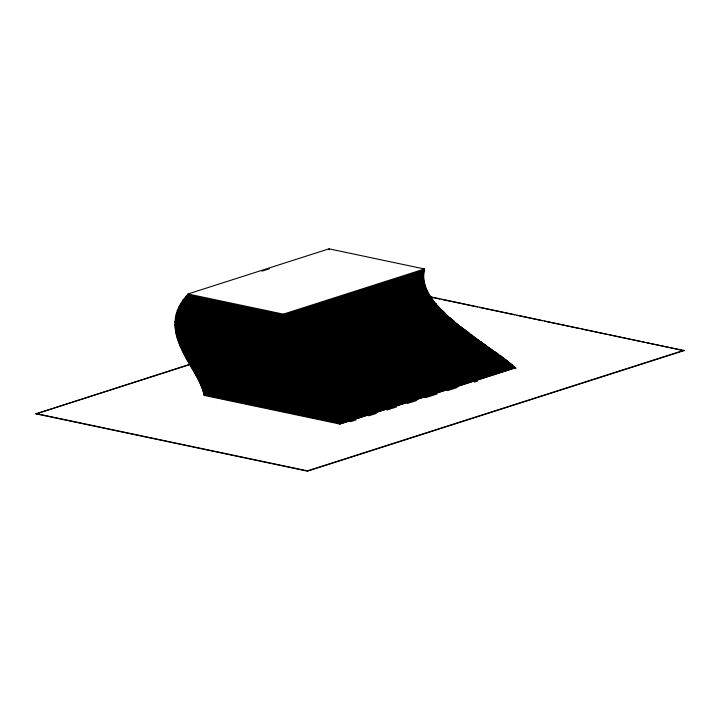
<?xml version="1.0" encoding="UTF-8"?>
<svg xmlns="http://www.w3.org/2000/svg" width="720" height="720" viewBox="0 0 720 720"><rect width="100%" height="100%" fill="white"/><g stroke="black" fill="none" stroke-linecap="round" stroke-linejoin="round"><path stroke-width="1.08" d="M187.965 293.985L283.41 314.136L283.554 315.135L188.118 294.984L187.965 293.985L329.013 248.832L424.449 268.983L424.602 269.982L282.762 315.405L186.885 295.155L187.029 296.154L282.915 316.404L282.762 315.405M261.882 271.143L269.379 268.749M423.963 271.269L424.116 272.268L282.321 317.673L186.003 297.333L185.85 296.334L187.983 295.65M183.051 299.871L280.683 320.49L280.827 321.489L183.204 300.87L183.051 299.871L185.184 299.196M180.693 303.435L279.639 324.333L423.702 278.199L423.846 279.198L279.783 325.332L180.837 304.434L180.693 303.435L182.826 302.751M178.758 307.017L279.018 328.185L424.215 281.7L424.359 282.699L279.162 329.184L178.902 308.016L178.758 307.017L180.891 306.333M422.964 284.742L425.142 285.201L425.295 286.2L278.955 333.054L177.39 311.616L177.237 310.617L179.379 309.933M424.287 288.261L426.474 288.72L426.618 289.719L279.153 336.942L176.265 315.216L176.121 314.217L178.254 313.533M175.383 317.826L279.576 339.822L428.184 292.248L428.328 293.247L279.72 340.821L175.527 318.825L175.383 317.826L177.516 317.142M174.996 321.435L280.512 343.71L430.245 295.767L430.398 296.766L280.656 344.709L175.149 322.434L174.996 321.435L177.138 320.742M174.96 325.035L281.781 347.589L432.657 299.286L432.801 300.285L281.925 348.588L175.104 326.034L174.96 325.035L177.093 324.351M436.194 305.82L438.381 306.279L438.525 307.278L285.39 356.319L175.932 333.207L175.788 332.208L177.93 331.515M290.574 364.23L290.727 365.229L446.517 315.351L446.364 314.352L290.574 364.23L177.813 340.299L177.66 339.3L179.793 338.616M283.41 314.136L424.449 268.983M185.85 296.334L282.168 316.674L424.332 271.125L424.188 270.126M281.628 317.943L423.801 272.421L423.945 273.42L281.772 318.942L185.022 298.512L184.869 297.513L281.628 317.943L281.772 318.942M281.133 319.212L423.684 273.573L423.828 274.572L281.277 320.211L184.086 299.691L183.933 298.692L281.133 319.212L281.277 320.211M280.683 320.49L423.612 274.725L423.765 275.724L280.287 321.768L182.214 301.059L182.367 302.058L280.431 322.767L423.747 276.885L423.594 275.877M279.936 323.046L423.621 277.038L423.774 278.037L280.08 324.045L181.575 303.246L181.431 302.247L279.936 323.046L280.08 324.045M279.378 325.611L423.828 279.369L423.972 280.368L279.531 326.61L180.144 305.631L180 304.632L279.378 325.611L279.531 326.61M279.171 326.898L423.999 280.53L424.143 281.529L279.324 327.897L179.505 306.819L179.352 305.82L279.171 326.898L279.324 327.897M278.901 329.472L424.476 282.861L424.629 283.86L279.045 330.48L178.353 309.213L178.209 308.214L278.901 329.472L279.045 330.48M278.829 330.768L424.791 284.031L424.935 285.03L278.982 331.767L177.849 310.41L177.696 309.411L278.829 330.768L278.982 331.767M177.237 310.617L278.811 332.055L425.142 285.201M278.829 333.351L425.547 286.38L425.691 287.379L278.982 334.35L176.967 312.813L176.823 311.814L278.829 333.351L278.982 334.35M278.892 334.647L425.988 287.55L426.132 288.549L279.045 335.646L176.598 314.01L176.445 313.011L278.892 334.647L279.045 335.646M430.101 296.703L684 350.622L307.485 471.168L36.045 413.856L190.026 364.221M176.121 314.217L279 335.943L426.474 288.72M36.045 413.856L189.009 364.887M279.153 337.23L426.996 289.899L427.149 290.898L279.297 338.238L175.977 316.422L175.833 315.414L279.153 337.23L279.297 338.238M279.342 338.526L427.572 291.069L427.716 292.068L279.495 339.525L175.734 317.619L175.581 316.62L279.342 338.526L279.495 339.525M279.846 341.118L428.832 293.418L428.976 294.417L279.999 342.117L175.365 320.022L175.212 319.023L279.846 341.118L279.999 342.117M280.161 342.414L429.516 294.588L429.669 295.587L280.305 343.413L175.239 321.228L175.086 320.229L280.161 342.414L280.305 343.413M280.899 345.006L431.01 296.937L431.163 297.936L281.043 346.005L175.095 323.631L174.951 322.632L280.899 345.006L281.043 346.005M281.322 346.293L431.82 298.107L431.964 299.106L281.466 347.292L175.086 324.837L174.933 323.829L281.322 346.293L281.466 347.292M282.276 348.876L433.53 300.456L433.674 301.455L282.42 349.884L175.158 327.231L175.014 326.232L282.276 348.876L282.42 349.884M282.807 350.172L434.43 301.617L434.583 302.625L282.951 351.171L175.248 328.428L175.104 327.429L282.807 350.172L282.951 351.171M283.365 351.459L435.375 302.787L435.519 303.786L283.518 352.458L175.374 329.625L175.23 328.626L283.365 351.459L283.518 352.458M283.959 352.746L436.347 303.957L436.491 304.956L284.103 353.745L175.536 330.822L175.383 329.823L283.959 352.746L284.103 353.745M284.58 354.033L437.346 305.118L437.499 306.117L284.733 355.032L175.716 332.01L175.572 331.011L284.58 354.033L284.733 355.032M175.788 332.208L285.237 355.311L438.381 306.279M285.921 356.598L439.443 307.44L439.587 308.439L286.074 357.597L176.184 334.395L176.031 333.396L285.921 356.598L286.074 357.597M286.632 357.876L440.532 308.601L440.676 309.6L286.785 358.875L176.454 335.583L176.31 334.584L286.632 357.876L286.785 358.875M287.37 359.154L441.648 309.753L441.801 310.752L287.523 360.153L176.76 336.762L176.607 335.763L287.37 359.154L287.523 360.153M288.135 360.423L442.791 310.905L442.944 311.904L288.288 361.422L177.084 337.95L176.94 336.951L288.135 360.423L288.288 361.422M288.927 361.701L443.961 312.057L444.105 313.056L289.08 362.7L177.435 339.129L177.291 338.121L288.927 361.701L289.08 362.7M289.746 362.97L445.149 313.209L445.302 314.208L289.89 363.969L289.746 362.97L177.66 339.3M291.438 365.49L447.606 315.495L447.75 316.494L291.582 366.489L291.438 365.49L178.209 341.478L178.065 340.47M292.311 366.75L448.857 316.629L449.01 317.628L292.464 367.749L292.311 366.75L178.632 342.648L178.479 341.64M293.211 368.01L450.135 317.763L450.279 318.762L293.364 369.009L293.211 368.01L179.073 343.809L178.92 342.81M294.129 369.261L451.431 318.897L451.575 319.896L294.273 370.26L294.129 369.261L179.532 344.97L179.388 343.971M179.865 345.132L180.009 346.131L295.065 370.503L452.745 320.022L452.889 321.021L295.209 371.502L180.504 347.283L180.36 346.284M296.01 371.754L454.068 321.147L454.221 322.146L296.163 372.753L181.017 348.435L180.873 347.436L296.01 371.754L296.163 372.753M296.982 372.987L455.418 322.263L455.562 323.262L297.126 373.986L296.982 372.987L181.395 348.588L181.548 349.587L297.954 374.229L456.768 323.379L456.921 324.378L298.107 375.228L297.954 374.229M181.944 349.731L182.088 350.73L298.953 375.453L458.145 324.486L458.289 325.485L299.097 376.452L182.646 351.864L182.493 350.865M299.952 376.686L459.522 325.593L459.675 326.592L300.105 377.685L299.952 376.686L183.06 351.999L183.204 352.998L300.969 377.901L460.917 326.691L461.061 327.69L301.113 378.9L300.969 377.901M301.995 379.125L462.321 327.789L462.465 328.788L302.139 380.124L301.995 379.125L183.789 354.132L183.636 353.133M303.021 380.331L463.725 328.878L463.878 329.877L303.174 381.33L303.021 380.331L184.374 355.257L184.221 354.258M304.065 381.537L465.147 329.967L465.291 330.966L304.209 382.536L304.065 381.537L184.968 356.373L184.815 355.374M305.109 382.743L466.569 331.047L466.722 332.046L305.262 383.742L305.109 382.743L185.571 357.489L185.418 356.49M306.162 383.94L468 332.118L468.144 333.117L306.306 384.939L306.162 383.94L186.174 358.596L186.03 357.597M307.215 385.128L469.431 333.189L469.584 334.188L307.368 386.127L307.215 385.128L186.786 359.703L186.642 358.704M308.277 386.316L470.871 334.26L471.015 335.259L308.421 387.315L308.277 386.316L187.407 360.801L187.263 359.802M187.884 360.891L188.028 361.899L309.339 387.495L472.311 335.313L472.455 336.312L309.483 388.494L188.649 362.979L188.505 361.98M310.401 388.674L473.751 336.366L473.895 337.365L310.545 389.673L310.401 388.674L189.126 363.069L189.27 364.068L311.463 389.844L475.191 337.419L475.335 338.418L311.607 390.843L311.463 389.844M312.516 391.005L476.622 338.463L476.775 339.462L312.669 392.004L312.516 391.005L189.9 365.139L189.747 364.14M313.578 392.166L478.062 339.498L478.206 340.497L313.722 393.165L313.578 392.166L190.521 366.21L190.368 365.211M314.631 393.318L479.493 340.524L479.646 341.532L314.784 394.317L314.631 393.318L191.142 367.281L190.989 366.282M315.684 394.461L480.924 341.55L481.068 342.549L315.828 395.46L315.684 394.461L191.754 368.334L191.61 367.335M316.728 395.604L482.346 342.576L482.49 343.575L316.872 396.603L316.728 395.604L192.366 369.396L192.222 368.388M317.763 396.738L483.768 343.584L483.912 344.583L317.916 397.737L317.763 396.738L192.978 370.44L192.825 369.441M318.798 397.863L485.172 344.592L485.325 345.591L318.942 398.862L318.798 397.863L193.581 371.484L193.428 370.485M319.824 398.979L486.576 345.591L486.72 346.59L319.968 399.987L319.824 398.979L194.175 372.519L194.022 371.52M194.607 372.546L194.76 373.545L320.841 400.095L487.971 346.59L488.115 347.589L320.985 401.094L195.336 374.571L195.183 373.572M321.84 401.211L489.348 347.571L489.501 348.57L321.993 402.21L195.903 375.588L195.75 374.589L321.84 401.211L321.993 402.21M322.839 402.309L490.725 348.552L490.869 349.551L322.983 403.308L196.461 376.596L196.308 375.597L322.839 402.309L322.983 403.308M323.82 403.407L492.084 349.533L492.228 350.532L323.964 404.406L323.82 403.407L196.857 376.596L197.001 377.595L324.792 404.496L493.434 350.505L493.578 351.504L324.936 405.495L324.792 404.496M197.388 377.595L197.532 378.594L325.746 405.585L494.766 351.468L494.919 352.467L325.89 406.584L198.054 379.593L197.91 378.585M326.691 406.656L496.089 352.422L496.233 353.421L326.835 407.655L198.558 380.574L198.414 379.575L326.691 406.656L326.835 407.655M327.618 407.727L497.394 353.367L497.538 354.375L327.762 408.735L327.618 407.727L198.9 380.556L199.053 381.555L328.527 408.798L498.681 354.312L498.834 355.311L328.671 409.797L199.521 382.527L199.377 381.528M329.427 409.86L499.959 355.257L500.103 356.256L329.571 410.859L199.98 383.49L199.836 382.491L329.427 409.86L329.571 410.859M330.3 410.913L501.21 356.184L501.363 357.183L330.453 411.912L330.3 410.913L200.277 383.454L200.421 384.453L331.164 411.957L502.452 357.111L502.596 358.11L331.308 412.956L200.844 385.407L200.7 384.408M332.001 413.001L503.676 358.029L503.82 359.028L332.154 414L201.249 386.352L201.096 385.353L332.001 413.001L332.154 414M332.829 414.027L504.873 358.947L505.017 359.946L332.973 415.035L332.829 414.027L201.483 386.298L201.636 387.297L333.63 415.062L506.052 359.856L506.205 360.855L333.774 416.061L201.996 388.233L201.852 387.234M334.413 416.079L507.213 360.756L507.366 361.755L334.557 417.078L202.338 389.169L202.194 388.161L334.413 416.079L334.557 417.078M335.169 417.096L508.356 361.647L508.5 362.646L335.322 418.095L202.662 390.087L202.518 389.088L335.169 417.096L335.322 418.095M335.916 418.113L509.472 362.538L509.616 363.537L336.06 419.112L202.968 391.005L202.824 390.006L335.916 418.113L336.06 419.112M336.627 419.112L510.57 363.42L510.714 364.419L336.78 420.111L203.247 391.923L203.103 390.924L336.627 419.112L336.78 420.111M513.864 367.038L513.72 366.039L338.643 422.1L203.742 393.732L203.355 391.824L337.329 420.111L511.641 364.302L511.785 365.301L337.473 421.11L203.508 392.823M337.995 421.11L512.694 365.175L512.838 366.174L338.148 422.109L337.995 421.11L203.589 392.733M203.949 394.623L338.796 423.099L514.719 366.903L514.872 367.902L339.417 424.08L339.273 423.081L203.994 394.515M515.844 368.757L515.7 367.758L339.876 424.053L204.156 395.397M350.676 421.641L356.004 419.94M368.793 415.845L376.254 413.451M386.91 410.04L396.495 406.971M407.151 403.56L416.745 400.491M425.268 397.764L436.995 394.011M447.651 390.591L457.236 387.522M474.291 382.068L477.486 381.042M36 413.541L307.44 470.853L683.955 350.298M425.385 290.61L427.572 291.069M427.329 294.129L429.516 294.588M431.244 297.252L440.037 299.106M442.233 299.574L477.396 306.999M479.601 307.458L514.764 314.883M516.96 315.351L542.232 320.688M544.437 321.147L579.6 328.572M581.796 329.04L607.077 334.377M609.273 334.836L644.436 342.261M646.632 342.729L684 350.622M429.624 297.648L431.82 298.107M431.334 299.988L433.53 300.456M434.151 303.489L436.347 303.957M437.247 306.981L439.443 307.44M438.345 308.142L440.532 308.601M438.498 309.141L441.648 309.753M440.613 310.446L442.791 310.905M441.774 311.598L443.961 312.057M442.953 312.741L445.149 313.209M444.177 313.893L446.364 314.352M445.41 315.027L447.606 315.495M447.948 317.304L450.135 317.763M449.235 318.429L451.431 318.897M450.558 319.563L452.745 320.022M451.881 320.679L454.068 321.147M454.581 322.911L456.768 323.379M455.94 324.018L458.145 324.486M457.335 325.134L459.522 325.593M458.721 326.232L460.917 326.691M460.116 327.321L462.321 327.789M461.538 328.419L463.725 328.878M462.951 329.499L465.147 329.967M464.382 330.588L466.569 331.047M465.804 331.659L468 332.118M467.235 332.73L469.431 333.189M468.684 333.792L470.871 334.26M470.115 334.854L472.311 335.313M471.564 335.907L473.751 336.366M472.995 336.951L475.191 337.419M474.426 337.995L476.622 338.463M475.875 339.039L478.062 339.498M477.297 340.065L479.493 340.524M478.737 341.091L480.924 341.55M480.15 342.108L482.346 342.576M481.563 343.116L483.768 343.584M482.985 344.133L485.172 344.592M484.38 345.132L486.576 345.591M483.129 345.132L485.325 345.591M488.52 348.093L490.725 348.552M491.238 350.037L493.434 350.505M492.579 351L494.766 351.468M493.893 351.954L496.089 352.422M495.198 352.908L497.394 353.367M495.405 353.619L498.681 354.312M499.032 355.725L501.21 356.184M500.256 356.652L502.452 357.111M500.373 357.336L503.676 358.029M503.856 359.388L506.052 359.856M503.937 360.063L507.213 360.756M506.16 361.188L508.356 361.647M508.383 362.961L510.57 363.42M509.445 363.834L511.641 364.302M510.507 364.716L512.694 365.175M513.513 367.299L515.7 367.758M329.013 248.832L329.157 249.831M338.643 422.1L338.796 423.099M337.329 420.111L337.473 421.11M333.63 415.062L333.774 416.061M331.164 411.957L331.308 412.956M328.527 408.798L328.671 409.797M325.746 405.585L325.89 406.584M320.841 400.095L320.985 401.094M309.339 387.495L309.483 388.494M298.953 375.453L299.097 376.452M295.065 370.503L295.209 371.502M282.168 316.674L282.321 317.673M280.287 321.768L280.431 322.767M285.237 355.311L285.39 356.319M279.639 324.333L279.783 325.332M279.018 328.185L279.162 329.184M281.781 347.589L281.925 348.588M278.811 332.055L278.955 333.054M280.512 343.71L280.656 344.709M279 335.943L279.153 336.942M279.576 339.822L279.72 340.821M203.805 393.624L204.138 395.514"/></g></svg>
